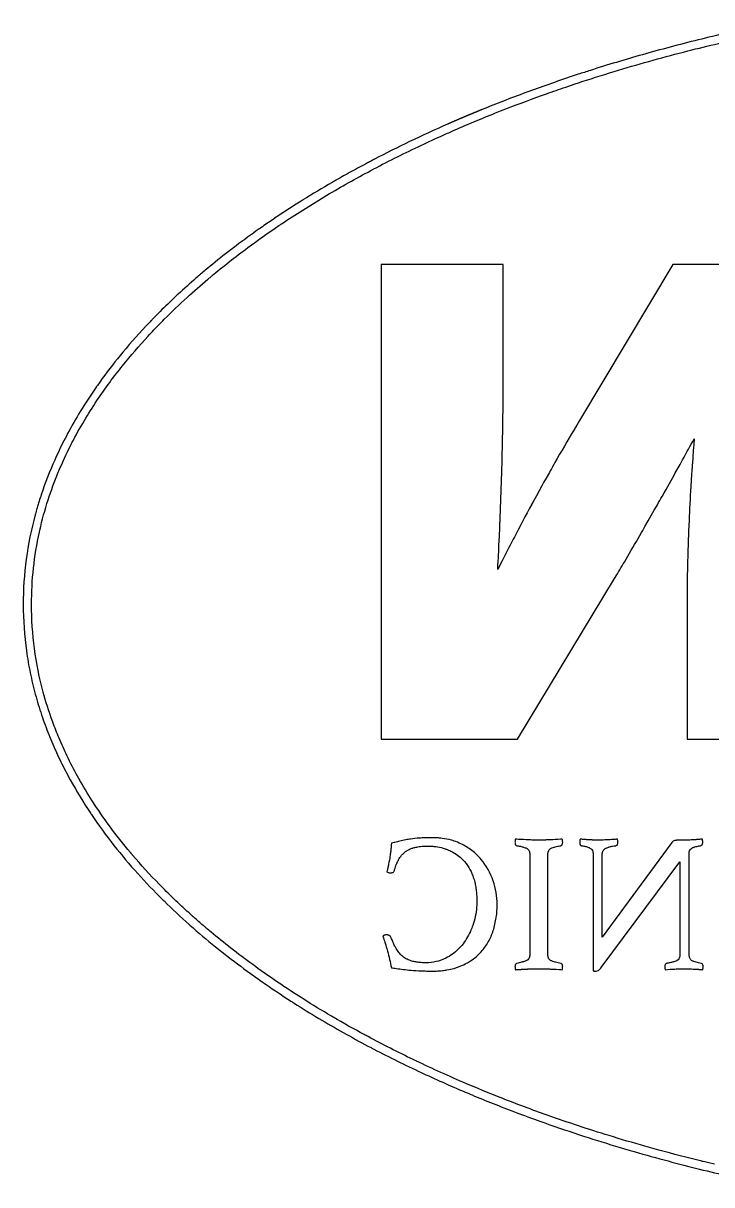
# Model space of a CAD drawing. Header units: millimetres. Extents: x 0 to 889, y 0 to 475.
# Drawn here: x 0 to 263, y 15.8 to 459.2 of the extents above; entities that cross this region are included whole.
import ezdxf

# ---------------------------------------------------------------- set-up
doc = ezdxf.new("R2010")
doc.units = ezdxf.units.MM
doc.layers.add('Layer_1', color=7, linetype='Continuous')

msp = doc.modelspace()

# ---------------------------------------------------------------- linework, layer by layer
at = {"layer": 'Layer_1'}
for points in [[(285.01, 459.02, 0.008528), (261.84, 453.86), (260.49, 453.53, 0.008302), (238.98, 447.92), (237.72, 447.57), (236.47, 447.21, 0.008247), (216.61, 441.23, 0.001905), (211.98, 439.73, 0.004058), (202.88, 436.66), (201.78, 436.28, 0.008214), (184.37, 429.89), (183.36, 429.5, 0.003895), (175.29, 426.29, 0.0092), (175.17, 426.24, 0.0092), (175.05, 426.19, 0.0092), (174.92, 426.14, 0.0092), (174.8, 426.09, 0.0092), (174.68, 426.04, 0.009201), (174.56, 425.99, 0.009201), (174.44, 425.94, 0.009201), (174.32, 425.89, 0.009201), (174.2, 425.84, 0.009201), (174.07, 425.79, 0.009201), (173.95, 425.74, 0.009201), (173.83, 425.69, 0.009201), (173.71, 425.64, 0.009201), (173.59, 425.59, 0.009201), (173.47, 425.54, 0.009201), (173.35, 425.49, 0.009202), (173.23, 425.44, 0.009202), (173.11, 425.39, 0.009202), (172.99, 425.34, 0.009202), (172.87, 425.29, 0.009202), (172.75, 425.24, 0.009202), (172.62, 425.2, 0.009202), (172.5, 425.15, 0.009202), (172.38, 425.1, 0.009202), (172.26, 425.05, 0.009202), (172.14, 425, 0.009202), (172.02, 424.95, 0.009202), (171.9, 424.9, 0.009202), (171.78, 424.85, 0.009203), (171.66, 424.8, 0.009203), (171.54, 424.75, 0.009203), (171.42, 424.7, 0.009203), (171.3, 424.65, 0.009203), (171.19, 424.6, 0.009203), (171.07, 424.55, 0.009203), (170.95, 424.5, 0.009203), (170.83, 424.45, 0.009203), (170.71, 424.4, 0.009203), (170.59, 424.35, 0.009203), (170.47, 424.3, 0.009203), (170.35, 424.25, 0.009203), (170.23, 424.2, 0.009203), (170.11, 424.15, 0.009203), (169.99, 424.1, 0.009204), (169.87, 424.05, 0.009204), (169.76, 424, 0.009204), (169.64, 423.95, 0.009204), (169.52, 423.9, 0.009204), (169.4, 423.85, 0.009204), (169.28, 423.8, 0.009204), (169.16, 423.75, 0.009204), (169.04, 423.7, 0.009204), (168.93, 423.65, 0.009204), (168.81, 423.6, 0.009204), (168.69, 423.55, 0.009204), (168.57, 423.5, 0.009204), (168.45, 423.45, 0.009204), (168.34, 423.4, 0.009204), (168.22, 423.35, 0.009204), (168.1, 423.3, 0.009204), (167.98, 423.25, 0.009204), (167.87, 423.2, 0.009204), (167.75, 423.15, 0.009204), (167.63, 423.1, 0.009204), (167.51, 423.05, 0.009204), (167.4, 423, 0.009204), (167.28, 422.95, 0.009205), (167.16, 422.9, 0.009205), (167.04, 422.85, 0.009205), (166.93, 422.8, 0.009205), (166.81, 422.75, 0.009205), (166.69, 422.7, 0.009205), (166.58, 422.65, 0.009205), (166.46, 422.6, 0.009205), (166.34, 422.55, 0.009205), (166.23, 422.5, 0.009205), (166.11, 422.45, 0.009205), (165.99, 422.4, 0.009205), (165.88, 422.35, 0.009205), (165.76, 422.3, 0.009205), (165.64, 422.25, 0.009205), (165.53, 422.2, 0.009205), (165.41, 422.15, 0.009205), (165.29, 422.1, 0.009205), (165.18, 422.05, 0.009205), (165.06, 422, 0.009205), (164.95, 421.95, 0.009205), (164.83, 421.9, 0.009205), (164.71, 421.85, 0.009205), (164.6, 421.8, 0.009205), (164.48, 421.75, 0.009205), (164.37, 421.7, 0.009205), (164.25, 421.65, 0.009205), (164.14, 421.6, 0.009205), (164.02, 421.55, 0.009205), (163.91, 421.5, 0.009205), (163.79, 421.45, 0.009205), (163.67, 421.4, 0.009205), (163.56, 421.35, 0.009205), (163.44, 421.3, 0.009205), (163.33, 421.25, 0.009205), (163.21, 421.2, 0.009205), (163.1, 421.14, 0.009205), (162.98, 421.09, 0.009205), (162.87, 421.04, 0.009205), (162.76, 420.99, 0.009205), (162.64, 420.94, 0.009205), (162.53, 420.89, 0.009205), (162.41, 420.84, 0.009205), (162.3, 420.79, 0.009205), (162.18, 420.74, 0.009205), (162.07, 420.69, 0.008333), (147.56, 414.03, 0.008247), (134.15, 407.32, 0.009165), (134.05, 407.27, 0.009164), (133.95, 407.22, 0.009164), (133.85, 407.17, 0.009164), (133.76, 407.12, 0.009163), (133.66, 407.07, 0.009163), (133.56, 407.02, 0.009163), (133.46, 406.96, 0.009163), (133.37, 406.91, 0.009162), (133.27, 406.86, 0.009162), (133.17, 406.81, 0.009162), (133.08, 406.76, 0.009161), (132.98, 406.71, 0.002137), (131.43, 405.89, 0.004009), (125.32, 402.59, 0.004018), (119.44, 399.29, 0.009104), (119.35, 399.24, 0.009104), (119.26, 399.19, 0.009103), (119.18, 399.14, 0.009103), (119.09, 399.09, 0.009102), (119, 399.04, 0.009102), (118.91, 398.99, 0.009101), (118.82, 398.94, 0.009101), (118.73, 398.89, 0.0091), (118.65, 398.84, 0.0091), (118.56, 398.78, 0.009099), (118.47, 398.73, 0.009099), (118.38, 398.68, 0.009098), (118.29, 398.63, 0.009098), (118.21, 398.58, 0.009098), (118.12, 398.53, 0.009097), (118.03, 398.48, 0.009097), (117.94, 398.43, 0.008449), (106.83, 391.76, 0.009021), (106.75, 391.71, 0.009021), (106.67, 391.66, 0.00902), (106.59, 391.61, 0.009019), (106.51, 391.56, 0.009019), (106.43, 391.51, 0.009018), (106.35, 391.46, 0.009018), (106.27, 391.41, 0.009017), (106.19, 391.36, 0.008417), (96.02, 384.76, 0.00892), (95.95, 384.71, 0.008919), (95.87, 384.66, 0.008918), (95.8, 384.61, 0.008917), (95.73, 384.56, 0.008916), (95.65, 384.51, 0.008916), (95.58, 384.46, 0.008915), (95.51, 384.41, 0.008914), (95.43, 384.36, 0.004439), (90.76, 381.15, 0.008857), (90.69, 381.1, 0.008857), (90.62, 381.05, 0.008856), (90.55, 381, 0.008855), (90.48, 380.95, 0.008854), (90.41, 380.9, 0.008853), (90.34, 380.85, 0.008852), (90.27, 380.8, 0.008851), (90.2, 380.75, 0.00885), (90.13, 380.71, 0.008452), (81.29, 374.26, 0.001982), (79.25, 372.7), (78.25, 371.93), (77.26, 371.16, 0.008221), (69.52, 364.9, 0.003775), (65.96, 361.88, 0.008158), (59.22, 355.84, 0.003799), (56.12, 352.93, 0.011474), (56.03, 352.84, 0.011469), (55.94, 352.75, 0.008335), (50.1, 346.97, 0.003126), (49.76, 346.62, 0.002836), (49.43, 346.28, 0.002507), (49.1, 345.94, 0.002134), (48.77, 345.59, 0.002492), (48.11, 344.91, 0.016826), (38.09, 333.67), (37.56, 333.03), (37.04, 332.4), (36.53, 331.77), (36.02, 331.15, 0.016122), (28.32, 320.94), (27.92, 320.37, 0.009258), (27.87, 320.3, 0.015346), (21.8, 311.01, 0.014322), (16.97, 302.58), (16.48, 301.64), (15.99, 300.71), (15.52, 299.79, 0.013115), (12.03, 292.47, 0.024276), (6.89, 279.24, 0.009291), (5.3, 274.16, 0.007575), (5.26, 274.02, 0.004436), (4.63, 271.78, 0.006845), (4.6, 271.65, 0.006804), (4.56, 271.52, 0.032499), (1.15, 254.6, 0.033363), (0, 237.38, 0.034495), (1.23, 219.57, 0.007986), (1.89, 215.34, 0.008033), (2.68, 211.18), (2.78, 210.67), (2.89, 210.15, 0.007758), (3.83, 206.08, 0.015171), (6.06, 198.1, 0.01406), (8.7, 190.41), (9.05, 189.48, 0.013294), (12.1, 182.14), (12.3, 181.69, 0.006579), (13.95, 178.16), (14.37, 177.29, 0.012125), (17.92, 170.44, 0.021834), (25.79, 157.51), (25.92, 157.32), (26.05, 157.13, 0.018904), (34.65, 145.33, 0.01649), (43.75, 134.56, 0.014413), (53.18, 124.7), (53.47, 124.41), (53.77, 124.12, 0.01254), (63.39, 115.14), (63.69, 114.87, 0.011248), (73.41, 106.66), (74.61, 105.69), (75.81, 104.74), (77.01, 103.8, 0.009437), (86.74, 96.48), (87.34, 96.05), (87.94, 95.62, 0.004445), (92.74, 92.24), (93.93, 91.43), (95.11, 90.62), (96.3, 89.82), (97.49, 89.02, 0.003828), (102.24, 85.91, 0.002223), (103.42, 85.15), (104.01, 84.78), (104.59, 84.41, 0.007144), (114.06, 78.61, 0.01295), (132.83, 68.13, 0.002475), (133.39, 67.84, 0.002864), (133.95, 67.55, 0.010877), (151.94, 58.66), (152.2, 58.54), (152.47, 58.42), (152.74, 58.29, 0.009362), (169.88, 50.71), (170.39, 50.5), (170.9, 50.29), (171.4, 50.08, 0.008146), (187.64, 43.63, 0.007183), (203.03, 38.05, 0.006329), (217.6, 33.21, 0.005916), (231.37, 29.02), (231.77, 28.9, 0.005107), (244.74, 25.27), (246.26, 24.86), (247.77, 24.46), (249.28, 24.06, 0.00473), (261.23, 21.05, 0.008217), (283.78, 15.99, 0.00347)], [(264, 23.6), (261.85, 24.11, -0.001121), (259.74, 24.62, -0.003954), (259.48, 24.69, -0.003964), (259.22, 24.75, -0.006561), (242.71, 29.03), (240.91, 29.53), (239.14, 30.02), (237.4, 30.51, -0.005731), (223.75, 34.54), (222.26, 35, -0.010542), (199, 42.76, -0.008496), (181.78, 49.24, -0.006655), (169.02, 54.48, -0.01061), (150.16, 63, -0.005573), (150.01, 63.07, -0.001804), (148.86, 63.62, -0.010476), (131.69, 72.33, -0.00053), (130.19, 73.13, -0.008385), (118.42, 79.74), (117.74, 80.14, -0.008379), (106.96, 86.71), (105.71, 87.5, -0.008254), (95.9, 93.99), (95.33, 94.38), (94.77, 94.77), (94.2, 95.16, -0.00194), (91.97, 96.72), (91.42, 97.11), (90.87, 97.5), (90.33, 97.89), (89.79, 98.27), (88.72, 99.05, -0.008077), (80.31, 105.34), (79.34, 106.1, -0.008069), (71.73, 112.24, -0.001975), (69.98, 113.72, -0.002791), (69.55, 114.09, -0.003269), (69.12, 114.45, -0.004288), (65.73, 117.4, -0.004115), (65.53, 117.58, -0.004187), (65.33, 117.76, -0.004257), (65.13, 117.94, -0.004325), (64.92, 118.12, -0.004392), (64.72, 118.3, -0.004457), (64.52, 118.48, -0.00452), (64.32, 118.65, -0.004581), (64.12, 118.83, -0.004642), (63.92, 119.01, -0.0047), (63.73, 119.19, -0.00435), (60.58, 122.07, -0.008263), (54.63, 127.8, -0.003678), (51.9, 130.55, -0.016679), (41.78, 141.65, -0.007429), (41.65, 141.81, -0.00743), (41.51, 141.97, -0.007431), (41.38, 142.12, -0.007432), (41.25, 142.28, -0.007433), (41.12, 142.43, -0.007434), (40.99, 142.59, -0.016291), (32.93, 152.8, -0.015823), (26.47, 162.18, -0.006391), (26.39, 162.31, -0.014991), (21.26, 170.84), (20.73, 171.79, -0.013699), (16.79, 179.41, -0.012608), (13.7, 186.25, -0.011572), (11.29, 192.36), (11.04, 193.04, -0.021055), (7.64, 203.83, -0.032745), (4.3, 220.46, -0.033268), (3.18, 237.38, -0.054207), (6.17, 264.92), (6.33, 265.66, -0.022483), (9.51, 277.25, -0.020086), (13.4, 287.8), (13.65, 288.4, -0.01749), (18.06, 297.92), (18.33, 298.47), (18.61, 299.01, -0.01514), (23.34, 307.53), (23.93, 308.51), (24.52, 309.47, -0.012907), (29.41, 317), (30.01, 317.87), (30.61, 318.72, -0.011108), (35.52, 325.39), (36.11, 326.16), (36.71, 326.92), (37.3, 327.67), (37.89, 328.41, -0.017551), (47.72, 339.8), (48.28, 340.4), (48.83, 341, -0.007068), (53.33, 345.66), (53.86, 346.2, -0.011729), (62.57, 354.53, -0.009619), (70.49, 361.48, -0.001475), (71.38, 362.22, -0.002336), (71.81, 362.59, -0.002909), (72.24, 362.95, -0.003379), (72.67, 363.3, -0.014323), (86.65, 374.21, -0.006699), (86.82, 374.33, -0.009844), (97.65, 381.96, -0.002072), (98.68, 382.66, -0.013045), (114.93, 392.96, -0.012151), (131.69, 402.43), (132.8, 403.03, -0.011), (150.81, 412.08), (151.35, 412.33), (151.88, 412.58, -0.004633), (160.43, 416.52), (160.95, 416.75), (161.46, 416.98), (161.98, 417.21), (162.5, 417.44), (163.02, 417.67), (163.53, 417.9, -0.004463), (171.81, 421.46), (172.31, 421.67, -0.004239), (180.37, 424.96, -0.00769), (196.13, 430.97), (197.99, 431.64), (199.84, 432.3, -0.003441), (207.19, 434.86), (208.97, 435.46), (210.75, 436.06, -0.001565), (212.51, 436.64), (213.38, 436.93, -0.006036), (227.38, 441.33, -0.01077), (253.88, 448.67), (255.34, 449.04, -0.00871), (278.58, 454.47)], [(300.27, 367.16), (248.06, 367.16), (212.48, 307.61), (211.42, 305.83), (210.42, 304.16, 0.008174), (210.37, 304.06, 0.004326), (203.06, 291.51, 0.00118), (201.27, 288.35), (200.93, 287.75), (199.68, 285.53), (198.75, 283.86), (198.05, 282.6), (197.01, 280.71), (195.97, 278.82), (195.02, 277.08), (194.13, 275.44, 0.008836), (194.08, 275.35, 0.004188), (187.56, 263.05, 0.001118), (185.97, 259.96), (185.37, 258.8), (184.33, 256.77, 0.008926), (184.28, 256.67, 0.008857), (184.24, 256.58, 0.008788), (184.19, 256.49), (183.45, 255.03), (182.9, 253.94), (182.08, 252.29), (181.26, 250.65), (181.32, 251.85), (181.43, 254.18), (181.46, 254.73), (181.51, 255.8), (181.61, 257.89), (181.7, 259.84), (181.86, 263.51), (181.9, 264.31), (181.96, 265.86), (182.08, 268.77, 0.011749), (182.09, 268.85, 0.011729), (182.09, 268.93, 0.01171), (182.09, 269.01), (182.14, 270.27, 0.001205), (182.5, 279.71, 0.011758), (182.5, 279.79, 0.001493), (182.8, 289.16, 0.002835), (183.16, 304.97), (183.19, 306.94), (183.21, 307.81), (183.23, 309.43), (183.25, 310.85), (183.27, 313.33), (183.28, 314.26), (183.29, 315.89), (183.29, 316.2), (183.3, 317.34), (183.3, 317.56), (183.31, 319.17), (183.31, 319.37), (183.31, 320.78), (183.31, 367.16), (136.73, 367.16), (136.73, 185.94), (188.81, 185.94), (225.79, 247.2), (226.02, 247.58, 0.002061), (229.57, 253.53, 0.002489), (234.82, 262.49), (236.12, 264.74), (236.61, 265.59), (237.46, 267.06), (238.73, 269.28), (239.99, 271.5), (241.02, 273.31), (241.27, 273.74), (242.21, 275.41, 0.00066), (243.99, 278.55), (244.76, 279.92), (245.49, 281.21), (246.17, 282.42), (247.43, 284.69), (248.54, 286.67), (249.03, 287.54), (250.84, 290.8), (251.52, 292.02), (251.82, 292.56, 0.000965), (256.25, 300.6), (256.09, 298.54, 0.002114), (256.01, 297.57), (255.87, 295.71), (255.74, 293.95), (255.68, 293.13), (255.57, 291.54), (255.54, 291.16), (255.52, 290.8), (255.42, 289.35), (255.39, 289.01, 0.001222), (255.35, 288.34), (255.26, 287.05), (255.1, 284.62), (254.97, 282.5), (254.86, 280.64, 0.004202), (254.2, 267.63, 0.001831), (253.94, 260.87), (253.9, 259.6), (253.86, 258.41), (253.83, 257.29), (253.77, 255.2, 0.001725), (253.68, 251.54), (253.66, 250.17), (253.63, 248.97), (253.63, 248.45), (253.6, 246.47, 0.015797), (253.6, 246.43), (253.58, 244.96), (253.57, 243.86), (253.57, 243.04), (253.56, 241.8), (253.56, 240.56), (253.56, 185.94), (300.27, 185.94)]]:
    msp.add_lwpolyline(points, format="xyb", dxfattribs=at)
for points in [[(156.28, 97.36, 0.00806), (157.67, 97.39, 0.018659), (160.1, 97.56, 0.009017), (161.01, 97.68, 0.007097), (161.8, 97.8, 0.026962), (164.52, 98.4, 0.014884), (165.86, 98.82, 0.016432), (167.16, 99.32, 0.024166), (169.31, 100.35, 0.021074), (170.84, 101.26, 0.0327), (172.98, 102.86, 0.034662), (174.89, 104.72, 0.054793), (177.61, 108.52, 0.025319), (178.66, 110.62, 0.023567), (179.48, 112.81, 0.042097), (180.64, 117.75), (180.66, 117.9, 0.018628), (180.92, 120.35), (180.93, 120.5, 0.009312), (180.98, 121.66), (180.99, 121.8), (181, 122.31), (181, 122.81, 0.042174), (180.61, 127.36, 0.038195), (179.48, 131.8, 0.095081), (174.89, 139.99, 0.055376), (171.34, 143.38, 0.025452), (169.32, 144.77, 0.022597), (167.16, 145.96, 0.034755), (164.57, 147.02, 0.011148), (163.56, 147.33, 0.037733), (159.96, 148.04), (159.5, 148.09, 0.006516), (159.3, 148.11, 0.013127), (157.79, 148.22, 0.009987), (157.6, 148.23), (157.27, 148.24), (156.78, 148.25), (156.28, 148.26), (155.72, 148.26, 0.002223), (155.23, 148.25, 0.006896), (155.02, 148.25), (154.22, 148.24), (154.07, 148.23), (153.5, 148.22), (153.4, 148.21), (153, 148.2), (152.4, 148.18), (151.81, 148.15), (151.32, 148.12, 0.024946), (151.27, 148.11, 0.018842), (147.92, 147.77), (147.47, 147.7, 0.006444), (146.67, 147.57, 0.014573), (144.3, 147.09, 0.005357), (142.44, 146.63), (141.98, 146.51), (141.63, 146.42, 0.002666), (140.6, 146.14, -0.010011), (140.52, 144.89), (140.48, 144.42, -0.008575), (140.3, 142.79, -0.006421), (140.07, 141.16, -0.011819), (139.55, 138.16), (139.47, 137.79, -0.004023), (139.34, 137.14, -0.008573), (139.28, 136.89), (139.24, 136.68), (139.15, 136.31), (139.02, 135.75), (138.89, 135.19, 0.053223), (139.46, 134.97, 0.064339), (140.07, 134.89, 0.032258), (140.62, 134.93, 0.04707), (141.15, 135.04, 0.177564), (141.58, 135.37, 0.053082), (141.7, 135.61, 0.007237), (141.75, 135.74), (141.76, 135.81), (141.78, 135.87, -0.007203), (141.85, 136.13, -0.0251), (142.49, 138.06), (142.53, 138.14, -0.024961), (143.15, 139.51), (143.22, 139.64, -0.0038), (143.35, 139.88, -0.047161), (144.51, 141.57, -0.059692), (146, 142.97, -0.032528), (146.93, 143.56, -0.024517), (147.79, 143.98, -0.019774), (148.57, 144.28, -0.004132), (148.92, 144.39, -0.024901), (150.26, 144.72, -0.027463), (152.3, 145), (152.56, 145.02), (152.61, 145.03), (152.67, 145.03, -0.016787), (154.36, 145.09, -0.019504), (156.43, 145), (156.82, 144.97, -0.034916), (159.69, 144.49, -0.021369), (161.1, 144.09), (161.27, 144.04, -0.018209), (162.46, 143.58, -0.025228), (164.11, 142.77, -0.042215), (166.39, 141.24, -0.043295), (168.38, 139.35), (168.54, 139.17, -0.053347), (170.6, 136.17, -0.024919), (171.38, 134.52, -0.021992), (172.01, 132.81, -0.012926), (172.31, 131.78, -0.020104), (172.73, 129.94, -0.012255), (172.96, 128.55, -0.01833), (173.17, 126.44, -0.007118), (173.21, 125.38, -0.005918), (173.23, 124.32, -0.024379), (173.23, 124.25, -0.017574), (173.14, 121.83, -0.031641), (172.64, 118.23, -0.035073), (171.68, 114.73, -0.01818), (170.88, 112.71), (170.79, 112.53, -0.031828), (169.33, 109.74, -0.035596), (167.5, 107.18, -0.024893), (166.16, 105.72, -0.081261), (161.35, 102.27, -0.058559), (157.7, 100.96, -0.056818), (153.84, 100.53, -0.011396), (152.48, 100.56, -0.011993), (151.47, 100.63, -0.019996), (149.96, 100.83, -0.029038), (148.47, 101.18, -0.043859), (146.57, 101.91), (146.45, 101.97, -0.026175), (145.62, 102.45, -0.02929), (144.85, 103.02, -0.04756), (143.49, 104.4, -0.04311), (142.41, 106.01, -0.002863), (142.14, 106.5, -0.006825), (141.91, 106.93, -0.014672), (141.18, 108.47, -0.010919), (140.52, 110.05, 0.062634), (140.23, 110.52, 0.125898), (139.57, 111.03, 0.054384), (139.16, 111.15, 0.046805), (138.75, 111.18, 0.036367), (138.35, 111.15, 0.024905), (137.97, 111.07, 0.02065), (137.8, 111.02, 0.027424), (137.77, 111.01, 0.06165), (137.34, 110.8), (137.58, 110.08), (137.78, 109.45), (137.96, 108.89), (138.11, 108.41), (138.24, 107.98), (138.47, 107.24, -0.00744), (138.51, 107.1), (138.66, 106.57), (138.78, 106.18, -0.00745), (138.82, 106.03), (138.84, 105.96), (138.98, 105.48), (139.11, 104.99, -0.021869), (140.6, 98.65, 0.004119), (142.44, 98.36, 0.006417), (145.21, 97.99, 0.007122), (147.99, 97.7, 0.012782), (152.14, 97.44), (152.65, 97.42, 0.005475), (154.47, 97.38), (154.92, 97.37), (155.6, 97.36), (155.94, 97.36)], [(193.44, 103.55, -0.044765), (193.39, 102.95, -0.020632), (193.34, 102.72, -0.096175), (193.01, 102, -0.110361), (192.4, 101.48, -0.008782), (192.18, 101.36, -0.028779), (191.29, 101.02, -0.011363), (191.13, 100.96), (191.05, 100.94), (190.74, 100.85, -0.014557), (190.6, 100.81), (190.35, 100.74, -0.012885), (188.55, 100.31, 0.111963), (188.19, 100.15, 0.092477), (188, 99.93, 0.092145), (187.85, 99.53, 0.032178), (187.83, 99.42, 0.031056), (187.81, 99.1), (187.82, 98.95, 0.023493), (187.87, 98.41), (187.91, 98.15), (187.93, 98.02), (187.95, 97.95), (187.96, 97.89, -0.004995), (188.25, 97.91, -0.00481), (188.52, 97.92, -0.004641), (188.77, 97.94, -0.004485), (189, 97.95, -0.004341), (189.22, 97.97, -0.004206), (189.43, 97.98, -0.004079), (189.63, 97.99, -0.005613), (189.99, 98.01, -0.005284), (190.31, 98.03, -0.004979), (190.59, 98.05, -0.004693), (190.84, 98.06, -0.004423), (191.05, 98.07), (192.55, 98.15, -0.025804), (192.62, 98.16), (193.15, 98.18, -0.004699), (195.03, 98.25), (195.5, 98.26), (196.21, 98.27), (196.91, 98.27, -0.007733), (199.12, 98.24, -0.004423), (199.67, 98.22), (200.08, 98.2), (200.39, 98.19), (200.62, 98.18), (200.97, 98.17), (201.32, 98.15, -0.003295), (203.59, 98.03), (204.73, 97.96), (205.3, 97.93), (205.87, 97.89, 0.016966), (205.97, 98.49), (205.98, 98.57, 0.015227), (206.01, 98.83, 0.023011), (206.02, 99.1, 0.021844), (206.01, 99.29, 0.044721), (205.96, 99.62, 0.056923), (205.87, 99.86, 0.116096), (205.63, 100.15, 0.107765), (205.28, 100.31, -0.018411), (203.31, 100.74), (203.19, 100.77, -0.021088), (202.29, 101.05, -0.017172), (201.85, 101.23, -0.030967), (201.43, 101.44, -0.162914), (200.61, 102.35, -0.062172), (200.44, 102.94), (200.42, 103.09), (200.41, 103.21, -0.018489), (200.39, 103.55), (200.39, 141.99, -0.043348), (200.44, 142.61, -0.041102), (200.56, 143.07, -0.084664), (200.9, 143.68, -0.087228), (201.43, 144.14, -0.031202), (201.88, 144.38), (201.93, 144.4, -0.028822), (202.74, 144.69, -0.013538), (202.9, 144.73), (203.19, 144.81, -0.015846), (204.23, 145.05), (204.36, 145.08, -0.017223), (204.47, 145.1), (204.88, 145.17), (205.28, 145.24, 0.119748), (205.64, 145.38, 0.143919), (205.87, 145.69, 0.094421), (206.02, 146.52, 0.032937), (205.97, 147.13, 0.027462), (205.96, 147.2), (205.92, 147.47), (205.89, 147.6), (205.88, 147.66), (205.87, 147.73), (205.73, 147.72), (205.17, 147.68, -0.004334), (201.24, 147.47), (200.7, 147.44), (199.76, 147.41, -0.004442), (198.34, 147.37), (197.63, 147.36), (196.91, 147.35), (196.38, 147.35), (195.92, 147.36), (195.51, 147.37), (194.8, 147.38, -0.00281), (193.73, 147.42, -0.00419), (193.19, 147.44, -0.006028), (192.92, 147.46), (192.86, 147.46), (192.81, 147.46), (192.73, 147.46), (192.66, 147.47), (192.07, 147.5), (191.04, 147.55), (190.27, 147.59), (189.12, 147.66), (188.54, 147.69), (187.96, 147.73, 0.008602), (187.9, 147.43), (187.87, 147.2), (187.85, 147.03, 0.027905), (187.81, 146.52, 0.038847), (187.84, 146.12, 0.04355), (187.91, 145.83, 0.05876), (188, 145.62, 0.221452), (188.55, 145.24), (188.8, 145.2), (189.03, 145.16, -0.008882), (189.9, 144.99, -0.008897), (190.54, 144.84, -0.011302), (191.02, 144.71, -0.022313), (191.73, 144.47), (191.82, 144.43), (191.97, 144.37, -0.033151), (192.4, 144.14, -0.156034), (193.21, 143.21, -0.060922), (193.39, 142.61, -0.043694), (193.44, 141.99)], [(221.12, 110.27), (221.12, 141.84, -0.044345), (221.17, 142.52, -0.04735), (221.31, 143.02, -0.178793), (222.3, 144.18, -0.010858), (222.41, 144.24, -0.024806), (222.87, 144.45, -0.025847), (223.7, 144.73, -0.016135), (223.78, 144.76), (223.94, 144.8, -0.018916), (225.11, 145.05, -0.01134), (226.29, 145.24, 0.132902), (226.7, 145.38, 0.105539), (226.91, 145.61, 0.092194), (227.07, 146.05, 0.044402), (227.11, 146.52, 0.033243), (227.06, 147.13, 0.027508), (227.05, 147.2), (227.01, 147.47), (226.99, 147.6), (226.97, 147.66), (226.96, 147.73, -0.003122), (226.02, 147.65), (225.84, 147.64), (225.18, 147.59, -0.003034), (223.18, 147.47), (222.96, 147.45, -0.003619), (222.11, 147.41), (221.47, 147.39), (220.99, 147.37), (220.81, 147.37), (220.19, 147.36), (219.56, 147.35, -0.008334), (217.86, 147.38), (217.43, 147.4, -0.004941), (217.27, 147.41), (217.2, 147.41, -0.005905), (216.16, 147.47, -0.003508), (214.42, 147.59), (213.98, 147.62, -0.004078), (213.33, 147.67), (212.68, 147.73, 0.008133), (212.62, 147.43), (212.59, 147.2), (212.56, 147.03, 0.027828), (212.53, 146.52, 0.010885), (212.53, 146.32, 0.006337), (212.55, 146.15, 0.03853), (212.61, 145.84, 0.047073), (212.7, 145.62, 0.12403), (212.93, 145.35, 0.127311), (213.27, 145.24), (213.49, 145.2), (213.7, 145.17, -0.010364), (214.48, 145.02, -0.029005), (215.64, 144.7, -0.027981), (216.19, 144.48, -0.048717), (216.71, 144.18, -0.074061), (217.15, 143.74, -0.099355), (217.53, 142.91, -0.032603), (217.61, 142.45, -0.027692), (217.63, 141.99), (217.63, 97.51, 0.044596), (217.76, 97.46, 0.034203), (218.15, 97.4), (218.23, 97.39), (218.49, 97.37), (218.62, 97.37, 0.02092), (218.75, 97.36, 0.13664), (219.71, 97.62, 0.0478), (220.01, 97.85, 0.018491), (220.21, 98.05, 0.019207), (220.49, 98.38, 0.011909), (220.62, 98.55), (220.74, 98.72), (250.79, 139.12), (250.79, 103.55, -0.019508), (250.78, 103.25, -0.042176), (250.69, 102.71, -0.093286), (250.36, 101.98, -0.104107), (249.76, 101.44, -0.028646), (249.29, 101.21, -0.026226), (248.43, 100.91), (248.34, 100.88), (248.03, 100.79), (247.89, 100.76, -0.009662), (247.36, 100.63), (246.96, 100.54, -0.008241), (245.76, 100.31, 0.111599), (245.4, 100.15, 0.092264), (245.21, 99.93, 0.092209), (245.06, 99.53, 0.032233), (245.04, 99.42, 0.031166), (245.02, 99.1), (245.02, 98.95, 0.023322), (245.08, 98.41), (245.12, 98.15), (245.14, 98.02), (245.15, 97.95), (245.17, 97.89, -0.005773), (248.9, 98.15, -0.007323), (250.66, 98.24), (251.1, 98.25, -0.002378), (251.76, 98.26), (252.09, 98.27, -0.007825), (252.42, 98.27), (252.85, 98.27), (253.23, 98.26, -0.005565), (253.9, 98.24), (254.4, 98.23, -0.014528), (254.49, 98.22, -0.022084), (254.58, 98.22), (254.74, 98.21), (254.82, 98.21), (255.09, 98.19, -0.016879), (255.19, 98.19), (255.89, 98.15), (256.12, 98.14), (256.55, 98.11), (257.29, 98.07), (257.85, 98.03), (257.96, 98.02, -0.004742), (259.52, 97.89, 0.01579), (259.63, 98.49), (259.64, 98.57, 0.015129), (259.66, 98.83, 0.023094), (259.67, 99.1, 0.051574), (259.64, 99.49, 0.059703), (259.55, 99.78, 0.130069), (259.27, 100.13, 0.115351), (258.86, 100.31, -0.020058), (257.02, 100.74, -0.020724), (256.12, 101.03, -0.019662), (255.68, 101.21, -0.032093), (255.27, 101.44, -0.082556), (254.82, 101.85, -0.053851), (254.59, 102.23, -0.065672), (254.4, 102.88, -0.043699), (254.34, 103.55), (254.34, 142.37, -0.04827), (254.39, 142.9, -0.092456), (254.66, 143.64, -0.093232), (255.19, 144.22, -0.049224), (255.59, 144.46), (255.68, 144.5, -0.022155), (256.05, 144.65), (256.21, 144.7, -0.016284), (256.82, 144.88, -0.01548), (257.76, 145.08), (258, 145.13), (258.18, 145.16), (258.44, 145.2), (258.58, 145.22), (258.71, 145.24, 0.110748), (259.1, 145.4, 0.093775), (259.32, 145.62, 0.093877), (259.48, 146.06, 0.047108), (259.52, 146.52, 0.0591), (259.45, 147.2, 0.059093), (259.38, 147.73, -0.005589), (257.97, 147.6, -0.006266), (257.62, 147.57), (257.09, 147.54), (256.83, 147.52), (256.56, 147.5), (256.25, 147.48, -0.008239), (254.05, 147.39), (253.45, 147.38), (253.23, 147.37), (252.84, 147.36), (252.55, 147.36, -0.004745), (251.68, 147.35), (251.59, 147.35), (251.5, 147.35), (251.42, 147.35), (251.34, 147.35, 0.007123), (251.02, 147.35), (250.75, 147.34, 0.007765), (249.79, 147.31), (249.54, 147.29, 0.014378), (249.19, 147.26, 0.025873), (248.83, 147.2, 0.092896), (248.18, 146.93, 0.087342), (247.68, 146.44)]]:
    msp.add_lwpolyline(points, format="xyb", close=True, dxfattribs=at)

doc.saveas('drawing.dxf')
